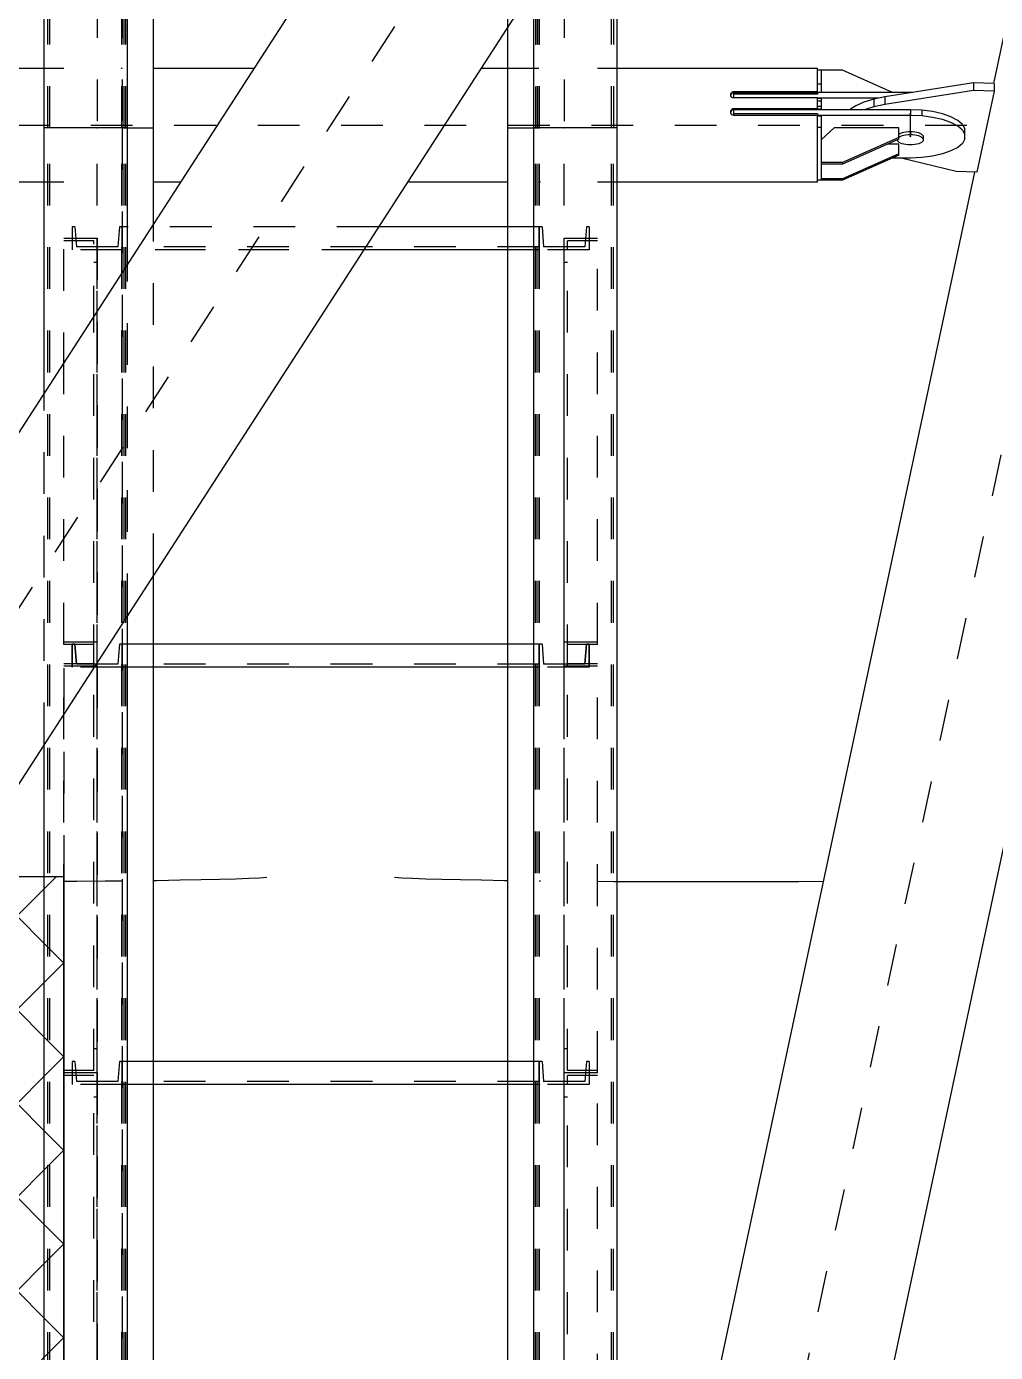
# Model space of a CAD drawing. Header units: millimetres. Extents: x 149919 to 150445, y 136651 to 136866.
# Drawn here: x 150262.134 to 150264.457, y 136767.934 to 136771.112 of the extents above; entities that cross this region are included whole.
import ezdxf

# ---------------------------------------------------------------- set-up
doc = ezdxf.new("R2010")
doc.units = ezdxf.units.MM
doc.header["$LTSCALE"] = 0.25
for name, pattern in [('CENTER', [50.800000000000004, 31.75, -6.35, 6.35, -6.35]), ('XKITLINE00', [0]), ('XKITLINE02', [4, 2, -2]), ('XKITLINE03', [6, 3, -1, 1, -1])]:
    doc.linetypes.add(name, pattern=pattern)

# ---------------------------------------------------------------- blocks, each defined once
blk = doc.blocks.new('çatıı')
h = blk.add_hatch()
h.set_pattern_fill('ANSI37', color=1, scale=5, style=0)
h.set_pattern_definition([(45, (-68930.31457685777, -4107.689843781824), (-11.22532015133644, 11.22532015133644), []), (135, (-68930.31457685777, -4107.689843781824), (-11.22532015133644, -11.22532015133644), [])])
h.paths.add_polyline_path([(11991.00721318488, 11270.27473873128), (12041.00721318489, 11270.27473873128), (12041.00721318488, 11870.27473873128), (11991.00721318489, 11870.27473873128)])
at = {"color": 116, "linetype": 'XKITLINE02', "true_color": 0x136734}
for p, q in [((12037.1576924306, 12049.63487453466), (12037.15886255243, 13721.23796618751)), ((12037.68969243026, 12049.63487416228), (12037.69086255267, 13721.23796581509)), ((12054.92569242994, 12049.63486209705), (12054.92686255235, 13721.23795374988)), ((12055.00704519957, 12049.60164652061), (12055.00955265347, 13721.23785527953)), ((12055.45769243018, 12049.63486172465), (12055.45886255201, 13721.2379533775)), ((12055.8570451992, 12049.60164524561), (12055.85955265426, 13721.23785400452)), ((12147.48806587752, 12049.56743536476), (12147.48856737843, 13721.23761749519)), ((12154.13787575887, 12049.56743336982), (12154.13837726036, 13721.23761550027)), ((12154.13806018402, 12049.56743336978), (12154.13856168493, 13721.23761550022)), ((12154.53743349219, 12049.63478103666), (12154.53860361461, 13721.23787271445)), ((12154.98786099179, 12049.63452221533), (12154.98836247233, 13721.23761524529)), ((12154.9880749713, 12049.56743311476), (12154.9885764728, 13721.23761524519)), ((12155.06943349243, 12049.63478066428), (12155.07060361427, 13721.23787234203)), ((12172.30543349212, 12049.63476859907), (12172.30660361453, 13721.23786027685)), ((12172.83743349178, 12049.63476822666), (12172.83860361419, 13721.23785990444)), ((12147.48787006695, 12049.56743536481), (12147.48789353395, 12158.10689636123)), ((12037.15634411009, 11231.0560854446), (12037.15568924713, 12049.63442754406)), ((12037.68834410975, 11231.05608587019), (12037.68768924737, 12049.63442796969)), ((12054.92434410943, 11231.056099659), (12054.92368924705, 12049.63444175848)), ((12055.00417438144, 11231.05635753906), (12055.00491107098, 12049.60122698691)), ((12062.50491107156, 12049.60122023689), (12055.00491107098, 12049.60122698691)), ((12055.00704524847, 12049.63444182515), (12055.00704519957, 12049.60164652061)), ((12062.50704519899, 12049.60163527061), (12055.00704519957, 12049.60164652061)), ((12055.45634410967, 11231.05610008459), (12055.45568924729, 12049.63444218409)), ((12055.85417438048, 11231.05635677406), (12055.85491107119, 12049.6012262219)), ((12154.98581859382, 12049.6009865851), (12153.68543033529, 12049.60098541477)), ((12154.9880749713, 12049.56743311476), (12153.68543036265, 12049.56743350555)), ((12154.13655528432, 11231.05587029393), (12154.13581859361, 12049.60098582011)), ((12154.53608517168, 11231.05602237009), (12154.53543030814, 12049.63452185339)), ((12154.98655528453, 11231.05587105893), (12154.98581859382, 12049.6009865851)), ((12154.98786099179, 12049.63452221533), (12154.98786097142, 12049.56743311483)), ((12155.06808517192, 11231.05602279571), (12155.06743030838, 12049.63452227898)), ((12172.30408517161, 11231.05603658449), (12172.30343030923, 12049.63453606779)), ((12172.83608517185, 11231.05603701008), (12172.83543030889, 12049.63453649338)), ((12062.50481463136, 11942.4459585106), (12062.50489039154, 12026.62374258178)), ((12062.50488791772, 12023.87495829264), (12062.50489039154, 12026.62374258178)), ((12043.6858596651, 12025.91988464303), (12043.00581486529, 12025.91988464303)), ((12043.00581486529, 12025.91988464303), (12043.00581486529, 12020.41988464304)), ((12043.0058596654, 12025.91988464303), (12043.0058596654, 12020.41988464304)), ((12043.68581486557, 12025.91988464303), (12044.06981486519, 12021.11988464303)), ((12043.6858596651, 12025.91988464303), (12044.06985966529, 12021.11988464303)), ((12054.32581486512, 12025.91988464303), (12053.94181486493, 12021.11988464303)), ((12054.32585966465, 12025.91988464303), (12053.94185966504, 12021.11988464303)), ((12055.00585966493, 12025.91988464303), (12054.32581486512, 12025.91988464303)), ((12055.00581486482, 12025.91988464303), (12055.00581486482, 12020.41988464304)), ((12055.00585966493, 12025.91988464303), (12055.00585966493, 12020.41988464304)), ((12116.45749906934, 12025.91993380538), (12055.00600996875, 12025.91988464419)), ((12055.00601436925, 12020.4198846442), (12055.00600996875, 12025.91988464419)), ((12154.98582019744, 12025.91996462805), (12147.48583990656, 12025.91995862806)), ((12154.98582459736, 12020.41996462808), (12154.98582019744, 12025.91996462805)), ((12154.98583034653, 12025.91997463255), (12154.98583034653, 12020.41997463257)), ((12155.66587514634, 12025.91997463255), (12154.98583034653, 12025.91997463255)), ((12154.98587514606, 12025.91997463255), (12154.98587514606, 12020.41997463257)), ((12155.66583034565, 12025.91997463255), (12156.04983034643, 12021.11997463257)), ((12155.66587514634, 12025.91997463255), (12156.04987514653, 12021.11997463257)), ((12166.30583034578, 12025.91997463255), (12165.92183034617, 12021.11997463257)), ((12166.30587514589, 12025.91997463255), (12165.92187514628, 12021.11997463257)), ((12166.98587514617, 12025.91997463255), (12166.30583034578, 12025.91997463255)), ((12166.98583034606, 12025.91997463255), (12166.98583034606, 12020.41997463257)), ((12166.98587514617, 12025.91997463255), (12166.98587514617, 12020.41997463257)), ((12041.00554575544, 11990.61182087473), (12041.00557425158, 12023.16998126922)), ((12049.00557425263, 12023.16997458631), (12041.00557425158, 12023.16998126922)), ((12048.20557378622, 12022.5875265902), (12041.00557378592, 12022.58753260482)), ((12055.00585966493, 12020.41988464304), (12043.00581486529, 12020.41988464304)), ((12053.94185966504, 12021.11988464303), (12044.06981486519, 12021.11988464303)), ((12048.20555554918, 12001.75146009601), (12048.20557378622, 12022.5875265902)), ((12049.00548492308, 11920.60870205946), (12049.00557425263, 12023.16997458631)), ((12154.98582403798, 12021.11996462805), (12055.00601380871, 12021.1198846442)), ((12112.90261963831, 12020.41993096147), (12055.00601436925, 12020.4198846442)), ((12154.98582459736, 12020.41996462808), (12147.48584485712, 12020.41995862808)), ((12166.98587514617, 12020.41997463257), (12154.98583034653, 12020.41997463257)), ((12165.92187514628, 12021.11997463257), (12156.04983034643, 12021.11997463257)), ((12168.9851528841, 12023.16998329094), (12160.98515288421, 12023.16997660801)), ((12160.98524221376, 11920.60870408119), (12160.98515288421, 12023.16997660801)), ((12168.98515335034, 12022.58753462651), (12161.78515335062, 12022.58752861188)), ((12161.78524221393, 11920.60870474947), (12161.78515335062, 12022.58752861188)), ((12168.98523801978, 11925.85074874385), (12168.9851528841, 12023.16998329094)), ((12049.00556959194, 12017.34548794215), (12048.20556959236, 12017.34548861043)), ((12056.3057826708, 11932.85500217215), (12056.30571532802, 12017.03256484009)), ((12161.78515754448, 12017.34549063211), (12160.98515754374, 12017.34548996383)), ((12048.20548492292, 11920.60870272777), (12048.20555554918, 12001.75146009601)), ((12049.00555658893, 12002.98919771191), (12049.00548958202, 11926.43318870367)), ((12041.00548911648, 11925.85074672218), (12041.00554575544, 11990.61182087473)), ((12036.30580742477, 11901.91164028165), (12036.30574008316, 11986.08920294963)), ((12048.20548911678, 11925.85074070754), (12041.00548911648, 11925.85074672218)), ((12049.00548958202, 11926.43318870367), (12041.00548958214, 11926.43319538657)), ((12043.6859496652, 11925.91988464303), (12043.00590486539, 11925.91988464303)), ((12043.00590486539, 11920.41988464306), (12043.00590486539, 11925.91988464303)), ((12043.00594966492, 11925.91988464303), (12043.00594966492, 11920.41988464306)), ((12044.06990486529, 11921.11988464303), (12043.68590486568, 11925.91988464303)), ((12043.6859496652, 11925.91988464303), (12044.0699496654, 11921.11988464303)), ((12048.20541722683, 11823.75044427725), (12048.20550637419, 11926.4243366581)), ((12049.00550637493, 11926.42433599084), (12048.20550637419, 11926.4243366581)), ((12049.00541676249, 11823.16997827566), (12049.00550637493, 11926.42433599084)), ((12054.32590486464, 11925.91988464303), (12053.94190486503, 11921.11988464303)), ((12054.32594966475, 11925.91988464303), (12053.94194966514, 11921.11988464303)), ((12055.00594966504, 11925.91988464303), (12054.32590486464, 11925.91988464303)), ((12055.00590486493, 11925.91988464303), (12055.00590486493, 11920.41988464306)), ((12055.00594966504, 11925.91988464303), (12055.00594966504, 11920.41988464306)), ((12062.50479975872, 11925.91989064317), (12055.00609996886, 11925.91988464419)), ((12055.00610436877, 11920.41988464422), (12055.00609996886, 11925.91988464419)), ((12154.98591019755, 11925.91996462805), (12147.48592990666, 11925.91995862806)), ((12154.98591459746, 11920.41996462804), (12154.98591019755, 11925.91996462805)), ((12154.98592034663, 11925.91997463256), (12154.98592034663, 11920.41997463257)), ((12155.66596514644, 11925.91997463256), (12154.98592034663, 11925.91997463256)), ((12154.98596514616, 11925.91997463256), (12154.98596514616, 11920.41997463257)), ((12155.66592034575, 11925.91997463256), (12156.04992034653, 11921.11997463257)), ((12155.66596514644, 11925.91997463256), (12156.04996514606, 11921.11997463257)), ((12160.98531003034, 11823.16997589444), (12160.9852204179, 11926.42433360962)), ((12161.78522041749, 11926.42433427688), (12160.9852204179, 11926.42433360962)), ((12168.98523755412, 11926.43319740826), (12160.98523755366, 11926.43319072535)), ((12161.78530956543, 11823.75044189603), (12161.78522041749, 11926.42433427688)), ((12168.98523801978, 11925.85074874385), (12161.78523802006, 11925.85074272924)), ((12166.30592034588, 11925.91997463256), (12165.92192034627, 11921.11997463257)), ((12165.9219651458, 11921.11997463257), (12166.30596514599, 11925.91997463256)), ((12166.98596514628, 11925.91997463256), (12166.30592034588, 11925.91997463256)), ((12166.98592034617, 11925.91997463256), (12166.98592034617, 11920.41997463257)), ((12166.98596514628, 11920.41997463257), (12166.98596514628, 11925.91997463256)), ((12041.00541676261, 11823.16998494811), (12041.00550219516, 11921.2001546542)), ((12041.00550128828, 11920.15999305777), (12041.00541722652, 11823.75045028248)), ((12048.20550219546, 11921.20014864901), (12041.00550219516, 11921.2001546542)), ((12049.00550173112, 11920.61968264742), (12041.00550173124, 11920.61968931985)), ((12055.00594966504, 11920.41988464306), (12043.00590486539, 11920.41988464306)), ((12053.94194966514, 11921.11988464303), (12044.06990486529, 11921.11988464303)), ((12049.00548492308, 11920.60870205946), (12048.20548492292, 11920.60870272777)), ((12154.98591403809, 11921.11996462804), (12055.00610380882, 11921.1198846442)), ((12062.50479480816, 11920.41989064316), (12055.00610436877, 11920.41988464422)), ((12154.98591459746, 11920.41996462804), (12147.48593485664, 11920.41995862808)), ((12166.98596514628, 11920.41997463257), (12154.98592034663, 11920.41997463257)), ((12165.9219651458, 11921.11997463257), (12156.04992034653, 11921.11997463257)), ((12168.98522506159, 11920.61968693863), (12160.98522506171, 11920.61968026618)), ((12161.78524221393, 11920.60870474947), (12160.98524221376, 11920.60870408119)), ((12168.98522459768, 11921.20015227296), (12161.78522459738, 11921.20014626775)), ((12168.98531003023, 11823.16998256689), (12168.98522459768, 11921.20015227296)), ((12049.0054214063, 11828.97463161913), (12048.20542140672, 11828.97463228636)), ((12161.78530538612, 11828.97462990512), (12160.98530538654, 11828.97462923788)), ((12048.20541722683, 11823.75044427725), (12041.00541722652, 11823.75045028248)), ((12043.68603966531, 11825.91988464303), (12043.0059948655, 11825.91988464303)), ((12043.0059948655, 11825.91988464303), (12043.0059948655, 11820.41988464302)), ((12043.00603966502, 11825.91988464303), (12043.00603966502, 11820.41988464302)), ((12043.6859948652, 11825.91988464303), (12044.06999486539, 11821.11988464305)), ((12043.68603966531, 11825.91988464303), (12044.07003966492, 11821.11988464305)), ((12054.32599486475, 11825.91988464303), (12053.94199486513, 11821.11988464305)), ((12054.32603966485, 11825.91988464303), (12053.94203966466, 11821.11988464305)), ((12055.00603966514, 11825.91988464303), (12054.32599486475, 11825.91988464303)), ((12055.00599486503, 11825.91988464303), (12055.00599486503, 11820.41988464302)), ((12055.00603966514, 11825.91988464303), (12055.00603966514, 11820.41988464302)), ((12062.50470975862, 11825.919890643), (12055.00618996896, 11825.91988464419)), ((12055.00619436888, 11820.41988464418), (12055.00618996896, 11825.91988464419)), ((12154.98600019707, 11825.91996462807), (12147.48601990618, 11825.91995862808)), ((12154.98600459757, 11820.41996462806), (12154.98600019707, 11825.91996462807)), ((12154.98601034615, 11825.91997463256), (12154.98601034615, 11820.41997463257)), ((12155.66605514655, 11825.91997463256), (12154.98601034615, 11825.91997463256)), ((12154.98605514626, 11825.91997463256), (12154.98605514626, 11820.41997463257)), ((12155.66601034586, 11825.91997463256), (12156.05001034663, 11821.11997463257)), ((12155.66605514655, 11825.91997463256), (12156.05005514616, 11821.11997463257)), ((12168.98530956515, 11823.75044790122), (12161.78530956543, 11823.75044189603)), ((12166.30601034599, 11825.91997463256), (12165.92201034579, 11821.11997463257)), ((12166.30605514609, 11825.91997463256), (12165.9220551459, 11821.11997463257)), ((12166.9860551458, 11825.91997463256), (12166.30601034599, 11825.91997463256)), ((12166.98601034627, 11825.91997463256), (12166.98601034627, 11820.41997463257)), ((12166.9860551458, 11825.91997463256), (12166.9860551458, 11820.41997463257)), ((12049.00541676249, 11823.16997827566), (12041.00541676261, 11823.16998494811)), ((12041.00548911648, 11725.85074672216), (12041.00557425158, 11823.16998126924)), ((12049.00557425263, 11823.16997458629), (12041.00557425158, 11823.16998126924)), ((12048.20557378622, 11822.58752659018), (12041.00557378592, 11822.58753260483)), ((12055.00603966514, 11820.41988464302), (12043.0059948655, 11820.41988464302)), ((12053.94203966466, 11821.11988464305), (12044.06999486539, 11821.11988464305)), ((12048.20548725413, 11723.52201286704), (12048.20557378622, 11822.58752659018)), ((12049.00548492308, 11720.60870205948), (12049.00557425263, 11823.16997458629)), ((12154.98600403819, 11821.11996462805), (12055.00619380892, 11821.11988464422)), ((12062.50470480806, 11820.41989064301), (12055.00619436888, 11820.41988464418)), ((12154.98600459757, 11820.41996462806), (12147.48602485674, 11820.41995862807)), ((12166.9860551458, 11820.41997463257), (12154.98601034615, 11820.41997463257)), ((12165.9220551459, 11821.11997463257), (12156.05001034663, 11821.11997463257)), ((12168.9851528841, 11823.16998329094), (12160.98515288421, 11823.16997660803)), ((12160.98524221376, 11720.60870408117), (12160.98515288421, 11823.16997660803)), ((12168.98531003023, 11823.16998256689), (12160.98531003034, 11823.16997589444)), ((12168.98515335034, 11822.58753462653), (12161.78515335062, 11822.5875286119)), ((12161.78524221393, 11720.60870474947), (12161.78515335062, 11822.5875286119)), ((12168.98523801978, 11725.85074874387), (12168.9851528841, 11823.16998329094)), ((12049.00556959194, 11817.34548794213), (12048.20556959236, 11817.34548861043)), ((12161.78515754448, 11817.34549063213), (12160.98515754374, 11817.34548996381))]:
    blk.add_line(p, q, dxfattribs=at)
at = {"color": 1, "linetype": 'XKITLINE03'}
for p, q in [((12049.00886255241, 13721.23795789248), (12049.0076924364, 12049.63486623883)), ((12055.00955265347, 13721.23785527953), (12055.00704520481, 12049.60164651686)), ((12147.48807497247, 12049.56743536476), (12147.48857647571, 13721.23761749538)), ((12160.98860361421, 13721.23786819943), (12160.98743349878, 12049.63477652086)), ((12049.00634410948, 11231.05609492461), (12049.00568924827, 12049.63443702458)), ((12055.00491107098, 12049.60122698691), (12055.00417438144, 11231.05635753839)), ((12154.98655528453, 11231.05587105893), (12154.98581859499, 12049.60098658576)), ((12160.98608517187, 11231.05602753009), (12160.98543030891, 12049.63452701392)), ((12049.00557425263, 12023.16997458631), (12049.00548958319, 11926.43318870384)), ((12055.00581486482, 12020.41988464304), (12055.00585966493, 12020.41988464304)), ((12154.98582459736, 12020.41996462808), (12055.00601436925, 12020.419884644)), ((12154.98583034653, 12020.41997463257), (12154.98587514606, 12020.41997463257)), ((12160.98523755366, 11926.43319072535), (12160.98515288421, 12023.16997660781)), ((12049.00550173112, 11920.61968264742), (12049.00541676249, 11823.16997827559)), ((12055.00590486493, 11920.41988464306), (12055.00594966504, 11920.41988464306)), ((12154.98591459746, 11920.41996462804), (12055.00610436877, 11920.41988464402)), ((12154.98592034663, 11920.41997463257), (12154.98596514616, 11920.41997463257)), ((12160.98531003034, 11823.16997589444), (12160.98522506171, 11920.61968026629)), ((12049.00557425263, 11823.16997458629), (12049.00548958319, 11726.43318870385)), ((12055.00599486503, 11820.41988464302), (12055.00603966514, 11820.41988464302)), ((12154.98600459757, 11820.41996462806), (12055.00619436888, 11820.41988464402)), ((12154.98601034615, 11820.41997463257), (12154.98605514626, 11820.41997463257)), ((12160.98523755366, 11726.43319072533), (12160.98515288421, 11823.16997660783))]:
    blk.add_line(p, q, dxfattribs=at)
at = {"color": 8, "linetype": 'CENTER'}
for p, q in [((12369.99528379583, 12460.274807103), (11839.99544701167, 11640.27495459179)), ((12369.99536476471, 12460.274807103), (12196.44072326118, 11647.0472421688)), ((12243.97767980415, 12047.51094544134), (12243.97767980415, 12053.03864104131)), ((11927.49535671569, 12050.27479343555), (12282.49537281371, 12050.27479343555))]:
    blk.add_line(p, q, dxfattribs=at)
at = {"color": 7, "linetype": 'XKITLINE00'}
for p, q in [((12036.30769242981, 12049.63487512967), (12036.30796389055, 12437.43522973069)), ((12056.30769243039, 12049.63486112967), (12056.30796389113, 12437.43522973069)), ((12062.50704519899, 12049.60163527061), (12062.50762694905, 12437.43522973069)), ((12173.68743349257, 12049.63476763167), (12173.68747887359, 12114.46444220214)), ((12153.68743349198, 12049.63478163167), (12153.68745721277, 12083.52100849961)), ((12147.487860972, 12049.56743536481), (12147.48786828056, 12073.92919043249)), ((12056.30568924634, 12049.63444286408), (12036.30568924692, 12049.63442686409)), ((12036.30574008316, 11986.08920294963), (12036.30568924692, 12049.63442686409)), ((12056.30769243039, 12049.63486112967), (12036.30769242981, 12049.63487512967)), ((12056.30571532802, 12017.03256484009), (12056.30568924634, 12049.63444286408)), ((12062.50704519899, 12049.60163527061), (12056.30568927311, 12049.60164457263)), ((12062.50491107156, 12049.60122023689), (12056.30568927369, 12049.60122581621)), ((12062.50489039154, 12026.62374258178), (12062.50491107156, 12049.60122023689)), ((12153.68543033529, 12049.60098541477), (12147.48581859324, 12049.60097983509)), ((12147.48616643116, 11663.11447639774), (12147.48581859324, 12049.60097983509)), ((12153.68543036265, 12049.56743350555), (12147.487860972, 12049.56743536481)), ((12173.68543030851, 12049.63453717339), (12153.68543030909, 12049.6345211734)), ((12153.68573952449, 11663.11447639774), (12153.68543030909, 12049.6345211734)), ((12173.68743349257, 12049.63476763167), (12153.68743349198, 12049.63478163167)), ((12173.68573952507, 11663.11447639774), (12173.68543030851, 12049.63453717339)), ((12147.48583990656, 12025.91995862806), (12116.45749906934, 12025.91993380538)), ((12147.48584485712, 12020.41995862808), (12112.90261963831, 12020.41993096147)), ((12062.50456323364, 11663.11447639774), (12062.50481463136, 11942.4459585106)), ((12056.30599846289, 11663.11447639774), (12056.3057826708, 11932.85500217215)), ((12147.48592990666, 11925.91995862806), (12062.50479975872, 11925.91989064317)), ((12147.48593485664, 11920.41995862808), (12062.50479480816, 11920.41989064316)), ((12036.30599846347, 11663.11447639774), (12036.30580742477, 11901.91164028165)), ((12041.00721318488, 11663.1144594612), (12041.00721318488, 11870.27473873128)), ((12147.48601990618, 11825.91995862808), (12062.50470975862, 11825.919890643)), ((12147.48602485674, 11820.41995862807), (12062.50470480806, 11820.41989064301))]:
    blk.add_line(p, q, dxfattribs=at)
at = {"color": 8, "linetype": 'XKITLINE00'}
for p, q in [((12223.99718018201, 12276.47975317531), (11947.60749002128, 11848.85791362123)), ((12262.38324060843, 12251.6918477927), (11985.99355044772, 11824.07000823862)), ((12293.79536476469, 12200.33626231098), (12263.90321899804, 12060.27019030753)), ((12041.00744205715, 12063.90816254514), (11988.31304993498, 12063.90816254514)), ((12055.00706665918, 12063.90816254514), (12054.72270242174, 12063.90816254514)), ((12086.60336481348, 12063.90816254514), (12062.50706665919, 12063.90816254514)), ((12154.92355667567, 12063.90816254514), (12141.01087422757, 12063.90816254514)), ((12221.67767980412, 12063.90816254514), (12168.98726484068, 12063.90816254514)), ((12221.67767980412, 12062.26576733744), (12221.67767980412, 12063.90816254514)), ((12222.67767980408, 12063.46935111213), (12221.67767980408, 12063.46935111213)), ((12221.67767980412, 12058.13314793882), (12221.67767980412, 12062.26576733744)), ((12227.67767980414, 12063.46933722049), (12222.67767980414, 12063.46933722049)), ((12222.67767980414, 12063.46933722049), (12222.67767980414, 12063.45113378344)), ((12222.67767980408, 12063.45113378344), (12222.67767980408, 12063.43877515156)), ((12222.67767980408, 12061.74294115196), (12222.67767980408, 12063.43877515156)), ((12222.67767980408, 12058.14010327778), (12222.67767980408, 12061.74294115196)), ((12239.70701317312, 12058.13314793882), (12227.67767980414, 12063.46933722049)), ((12222.67767980408, 12060.14893953847), (12221.67767980408, 12060.14893953847)), ((12259.09240760287, 12060.42546567374), (12237.84374239475, 12057.06907251968)), ((12259.09240776258, 12058.58290031127), (12237.84374255448, 12055.2265071572)), ((12259.09240760287, 12060.42546567374), (12259.09240776258, 12058.58290031127)), ((12264.0750902968, 12060.2646429317), (12259.09240760287, 12060.42546567374)), ((12264.07509045653, 12058.42207756921), (12259.09240776258, 12058.58290031127)), ((12264.07509045653, 12058.42207756921), (12259.93990035283, 12039.04401208277)), ((12264.0750902968, 12060.2646429317), (12264.0750904347, 12058.67377807255)), ((12264.0750904361, 12058.6575863179), (12264.07509045653, 12058.42207756921)), ((12200.86928176529, 12057.78796623711), (12200.82767980413, 12057.55748741234)), ((12200.82767980413, 12057.55748741234), (12200.86928176529, 12057.32700858757)), ((12200.86928176529, 12057.55463006091), (12200.84873866398, 12057.44081932425)), ((12200.9900153589, 12057.99588418868), (12200.86928176529, 12057.78796623711)), ((12200.9900153589, 12057.76254801248), (12200.86928176529, 12057.55463006091)), ((12200.86928176529, 12057.32700858757), (12200.9900153589, 12057.11909063601)), ((12201.15892730747, 12058.14409849061), (12200.9900153589, 12057.99588418868)), ((12201.14429608481, 12057.89792393043), (12200.9900153589, 12057.76254801248)), ((12201.17806233969, 12056.95408601541), (12200.9900153589, 12057.11909063601)), ((12201.17806233969, 12057.92443729164), (12201.14429608481, 12057.89792393043)), ((12201.41501535891, 12058.24841268883), (12201.17806233969, 12058.16088880928)), ((12201.41501535891, 12058.01923765929), (12201.17806233969, 12057.92443729164)), ((12201.41501535891, 12056.84814652768), (12201.17806233969, 12056.95408601541)), ((12201.67767980414, 12058.29755794877), (12201.41501535891, 12058.24841268883)), ((12201.67767980414, 12058.05190363976), (12201.41501535891, 12058.01923765929)), ((12201.67767980414, 12056.81164226801), (12201.41501535891, 12056.84814652768)), ((12201.67767980414, 12058.29755794877), (12201.67767980414, 12058.05190363976)), ((12221.67767980412, 12058.29755794877), (12201.67767980414, 12058.29755794877)), ((12221.67767980412, 12058.05190363976), (12201.67767980414, 12058.05190363976)), ((12221.67767980415, 12058.031646702), (12201.67767980414, 12058.031646702)), ((12201.67767980414, 12056.81164226801), (12201.67767980414, 12058.031646702)), ((12221.67767980415, 12057.71666806647), (12201.67767980414, 12057.71666806647)), ((12221.67767980412, 12056.81164226801), (12201.67767980414, 12056.81164226801)), ((12221.67767980415, 12058.13314793882), (12221.67767980415, 12057.71666806647)), ((12243.97767980413, 12058.13314793882), (12221.67767980415, 12058.13314793882)), ((12221.67767980412, 12053.99871463261), (12221.67767980412, 12056.81164226801)), ((12236.26360219832, 12056.75122394291), (12221.67767980412, 12056.75122394291)), ((12222.67767980415, 12056.68832312209), (12221.67767980415, 12056.68832312209)), ((12222.67767980415, 12056.0661709235), (12221.67767980415, 12056.0661709235)), ((12222.67767980415, 12055.42763397576), (12222.67767980415, 12056.68832312209)), ((12222.67767980415, 12053.98737595109), (12222.67767980415, 12055.42763397576)), ((12232.84390319396, 12055.8258513463), (12230.86275794539, 12054.96029047844)), ((12235.19711073276, 12056.53669690586), (12232.84390319396, 12055.8258513463)), ((12237.84374239475, 12057.06907251968), (12235.19711073276, 12056.53669690586)), ((12235.19711073276, 12056.53669690586), (12235.19711089249, 12054.69413154337)), ((12237.84374255448, 12055.2265071572), (12235.19711089249, 12054.69413154337)), ((12237.84374239475, 12057.06907251968), (12237.84374255448, 12055.2265071572)), ((12243.97767980413, 12058.13314793882), (12243.97767980413, 12058.03797599323)), ((12244.4563343907, 12058.11358323546), (12243.97767980413, 12058.13314793882)), ((12200.86928176529, 12053.66521299928), (12200.82767980416, 12053.41171542443)), ((12200.82767980416, 12053.41171542443), (12200.86928176529, 12053.15821784957)), ((12200.86928176529, 12053.43187682309), (12200.8468264223, 12053.29504733633)), ((12200.99001535894, 12053.8938964653), (12200.86928176529, 12053.66521299928)), ((12200.99001535894, 12053.6605602891), (12200.86928176529, 12053.43187682309)), ((12200.86928176529, 12053.15821784957), (12200.99001535894, 12052.92953438355)), ((12201.17806233971, 12054.07538069147), (12200.99001535894, 12053.8938964653)), ((12201.17806233971, 12053.84204451528), (12200.99001535894, 12053.6605602891)), ((12201.17806233971, 12052.74805015738), (12200.99001535894, 12052.92953438355)), ((12201.41501535894, 12054.19190073729), (12201.17806233971, 12054.07538069147)), ((12201.41501535894, 12053.95856456109), (12201.17806233971, 12053.84204451528)), ((12201.41501535894, 12052.65178495707), (12201.17806233971, 12052.74805015738)), ((12201.67767980415, 12054.23205080881), (12201.41501535894, 12054.19190073729)), ((12201.41501535894, 12054.19190073729), (12201.41501535894, 12053.95856456109)), ((12201.67767980415, 12053.99871463261), (12201.41501535894, 12053.95856456109)), ((12201.67767980415, 12052.58560543175), (12201.41501535894, 12052.65178495707)), ((12201.67767980415, 12054.23205080881), (12201.67767980415, 12053.99871463261)), ((12221.67767980412, 12054.23205080881), (12201.67767980415, 12054.23205080881)), ((12221.67767980412, 12053.99871463261), (12201.67767980415, 12053.99871463261)), ((12201.67767980414, 12053.99871463261), (12201.67767980414, 12053.98737595109)), ((12201.67767980415, 12052.58560543175), (12201.67767980415, 12053.98737595109)), ((12243.97767980415, 12053.98737595109), (12201.67767980415, 12053.98737595109)), ((12221.67767980417, 12053.02193182742), (12201.67767980415, 12053.02193182742)), ((12221.67767980412, 12052.58560543175), (12201.67767980415, 12052.58560543175)), ((12222.67767980415, 12054.77453333131), (12221.67767980415, 12054.77453333131)), ((12222.67767980415, 12054.10873157698), (12221.67767980415, 12054.10873157698)), ((12221.67767980415, 12054.10873157698), (12221.67767980415, 12053.98737595109)), ((12221.67767980417, 12053.02193182742), (12221.67767980417, 12052.60545195518)), ((12243.97767980415, 12052.60545195518), (12221.67767980417, 12052.60545195518)), ((12221.67767980412, 12036.64142432594), (12221.67767980412, 12052.58560543175)), ((12222.67767980421, 12052.42815152989), (12221.67767980421, 12052.42815152989)), ((12222.67767980421, 12047.03009107602), (12222.67767980421, 12052.42815152989)), ((12230.86275794539, 12054.96029047844), (12229.34857371968, 12053.98737595109)), ((12235.19711089249, 12054.69413154337), (12232.85744292173, 12053.98737595109)), ((12243.97767980415, 12053.98737595109), (12243.97767980415, 12052.60545195518)), ((12246.70132295386, 12053.87604876069), (12243.97767980415, 12053.98737595109)), ((12246.70132295386, 12052.49412476478), (12243.97767980415, 12052.60545195518)), ((12246.70132295386, 12053.87604876069), (12246.70132295386, 12052.49412476478)), ((12249.30592982844, 12053.54693272193), (12246.70132295386, 12053.87604876069)), ((12249.30592982844, 12052.16500872601), (12246.70132295386, 12052.49412476478)), ((12251.67766660919, 12053.01441178495), (12249.30592982844, 12053.54693272193)), ((12251.67766660919, 12051.63248778903), (12249.30592982844, 12052.16500872601)), ((12253.71287701791, 12052.30175967004), (12251.67766660919, 12053.01441178495)), ((12255.32261259373, 12051.44012269429), (12253.71287701791, 12052.30175967004)), ((12222.67767980421, 12049.71744293067), (12221.67767980421, 12049.71744293067)), ((12225.67767980417, 12049.64984125052), (12222.67767980418, 12046.8859895543)), ((12241.17767980418, 12049.64986038984), (12225.67767980417, 12049.64984125052)), ((12241.17767980418, 12046.95776010298), (12241.17767980418, 12049.64986038984)), ((12253.71287701791, 12050.91983567412), (12251.67766660919, 12051.63248778903)), ((12255.32261259373, 12050.05819869838), (12253.71287701791, 12050.91983567412)), ((12256.43652016762, 12050.46715852815), (12255.32261259373, 12051.44012269429)), ((12256.43652016762, 12049.08523453223), (12255.32261259373, 12050.05819869838)), ((12256.43652016762, 12050.46715852815), (12257.00591663347, 12049.42539037447)), ((12256.43652016762, 12049.08523453223), (12257.00591663347, 12048.04346637855)), ((12257.00591663347, 12046.9784245046), (12257.00591663347, 12049.42539037447)), ((12222.67767980421, 12041.37628299299), (12222.67767980421, 12047.03009107602)), ((12241.17767980418, 12047.34665372997), (12227.67767980418, 12041.3580795428)), ((12241.17767980418, 12046.95776010298), (12227.67767980418, 12040.9691859158)), ((12241.17767980416, 12045.76092411988), (12238.47965348904, 12045.76092078838)), ((12240.89036546345, 12046.83030801079), (12240.87767980417, 12046.7739193102)), ((12240.87767980417, 12046.82468067659), (12240.87767980417, 12046.7739193102)), ((12240.87767980417, 12046.7739193102), (12240.92477576983, 12046.56457423433)), ((12240.92477576983, 12046.56457423433), (12241.06463267973, 12046.36159000266)), ((12241.29300105243, 12046.17113418835), (12241.06463267973, 12046.36159000266)), ((12241.29300105243, 12048.11373056319), (12241.17767980418, 12048.01755436338)), ((12241.29300105243, 12047.37670443203), (12241.17767980418, 12047.28052823222)), ((12241.17767980416, 12043.06882383304), (12241.17767980416, 12045.76092411988)), ((12241.60294203051, 12048.2858710566), (12241.29300105243, 12048.11373056319)), ((12241.60294203051, 12047.54884492544), (12241.29300105243, 12047.37670443203)), ((12241.60294203051, 12045.99899369496), (12241.29300105243, 12046.17113418835)), ((12241.98503821414, 12048.4344658273), (12241.60294203051, 12048.2858710566)), ((12241.98503821414, 12047.69743969615), (12241.60294203051, 12047.54884492544)), ((12241.98503821414, 12045.85039892424), (12241.60294203051, 12045.99899369496)), ((12242.42767980416, 12048.55499989842), (12241.98503821414, 12048.4344658273)), ((12242.42767980416, 12047.81797376727), (12241.98503821414, 12047.69743969615)), ((12242.42767980416, 12045.72986485313), (12241.98503821414, 12045.85039892424)), ((12242.91741735985, 12048.64381090318), (12242.42767980416, 12048.55499989842)), ((12242.91741735985, 12047.90678477202), (12242.42767980416, 12047.81797376727)), ((12242.91741735985, 12045.64105384838), (12242.42767980416, 12045.72986485313)), ((12243.43937045339, 12048.69820036412), (12242.91741735985, 12048.64381090318)), ((12243.43937045339, 12047.96117423297), (12242.91741735985, 12047.90678477202)), ((12243.43937045339, 12045.58666438742), (12242.91741735985, 12045.64105384838)), ((12243.97767980415, 12048.71651568503), (12243.43937045339, 12048.69820036412)), ((12243.97767980415, 12047.97948955387), (12243.43937045339, 12047.96117423297)), ((12244.51598915493, 12048.69820036412), (12243.97767980415, 12048.71651568503)), ((12243.97767980415, 12048.71651568503), (12243.97767980415, 12047.97948955387)), ((12244.51598915493, 12047.96117423297), (12243.97767980415, 12047.97948955387)), ((12245.03794224848, 12048.64381090318), (12244.51598915493, 12048.69820036412)), ((12245.03794224848, 12047.90678477202), (12244.51598915493, 12047.96117423297)), ((12245.03794224848, 12045.64105384838), (12244.51598915493, 12045.58666438742)), ((12245.52767980417, 12048.55499989842), (12245.03794224848, 12048.64381090318)), ((12245.52767980417, 12047.81797376727), (12245.03794224848, 12047.90678477202)), ((12245.52767980417, 12045.72986485313), (12245.03794224848, 12045.64105384838)), ((12245.97032139419, 12048.4344658273), (12245.52767980417, 12048.55499989842)), ((12245.97032139419, 12047.69743969615), (12245.52767980417, 12047.81797376727)), ((12245.97032139419, 12045.85039892424), (12245.52767980417, 12045.72986485313)), ((12246.35241757783, 12048.2858710566), (12245.97032139419, 12048.4344658273)), ((12246.35241757783, 12047.54884492544), (12245.97032139419, 12047.69743969615)), ((12246.35241757783, 12045.99899369496), (12245.97032139419, 12045.85039892424)), ((12246.66235855591, 12048.11373056319), (12246.35241757783, 12048.2858710566)), ((12246.66235855591, 12047.37670443203), (12246.35241757783, 12047.54884492544)), ((12246.66235855591, 12046.17113418835), (12246.35241757783, 12045.99899369496)), ((12246.89072692861, 12047.92327474888), (12246.66235855591, 12048.11373056319)), ((12246.89072692861, 12047.18624861773), (12246.66235855591, 12047.37670443203)), ((12246.89072692861, 12046.36159000266), (12246.66235855591, 12046.17113418835)), ((12246.89072692861, 12047.92327474888), (12247.03058383849, 12047.72029051722)), ((12246.89072692861, 12047.18624861773), (12247.03058383849, 12046.98326438606)), ((12247.03058383849, 12046.56457423433), (12246.89072692861, 12046.36159000266)), ((12247.03058383849, 12047.72029051722), (12247.07767980416, 12047.51094544135)), ((12247.03058383849, 12046.98326438606), (12247.07767980416, 12046.7739193102)), ((12247.07767980416, 12046.7739193102), (12247.03058383849, 12046.56457423433)), ((12247.07767980416, 12047.51094544135), (12247.07767980416, 12046.7739193102)), ((12256.43652016762, 12045.93665635092), (12255.32261259373, 12044.96369218477)), ((12257.00591663347, 12046.9784245046), (12256.43652016762, 12045.93665635092)), ((12241.17767980416, 12043.45771746002), (12227.67767980418, 12037.46914327285)), ((12241.17767980416, 12043.06882383304), (12227.67767980418, 12037.08024964586)), ((12243.97767980415, 12045.56834906653), (12243.43937045339, 12045.58666438742)), ((12244.51598915493, 12045.58666438742), (12243.97767980415, 12045.56834906653)), ((12246.70132295386, 12042.52776611838), (12243.97767980415, 12042.41643892798)), ((12249.30592982844, 12042.85688215715), (12246.70132295386, 12042.52776611838)), ((12251.67766660919, 12043.38940309412), (12249.30592982844, 12042.85688215715)), ((12253.71287701791, 12044.10205520903), (12251.67766660919, 12043.38940309412)), ((12255.32261259373, 12044.96369218477), (12253.71287701791, 12044.10205520903)), ((12222.67767980418, 12041.37628299299), (12222.67767980418, 12041.3580795428)), ((12222.67767980418, 12041.3580795428), (12222.67767980418, 12041.34043330623)), ((12227.67767980418, 12041.3580795428), (12222.67767980418, 12041.3580795428)), ((12222.67767980421, 12037.08023596727), (12222.67767980421, 12041.34043330623)), ((12227.67767980418, 12040.9691859158), (12222.67767980418, 12040.9691859158)), ((12227.67767980418, 12041.3580795428), (12227.67767980418, 12040.9691859158)), ((12243.97767980415, 12042.41643892798), (12239.70701317419, 12042.41643892798)), ((12254.95684737801, 12039.20484676498), (12241.75707980902, 12042.41643892798)), ((12041.00737469627, 12036.64142432594), (11988.31304993498, 12036.64142432594)), ((12055.00684688715, 12036.64142432594), (12054.7226471245, 12036.64142432594)), ((12068.97974358787, 12036.64142432594), (12062.50684688716, 12036.64142432594)), ((12147.48769588479, 12036.64142432594), (12123.38725300197, 12036.64142432594)), ((12155.27238818658, 12036.64142432594), (12154.98769588479, 12036.64142432594)), ((12221.67767980412, 12036.64142432594), (12168.98724502865, 12036.64142432594)), ((12259.37711907872, 12039.06217659915), (12186.63927736659, 11698.23338986194)), ((12222.67767980421, 12037.08023596727), (12221.67767980421, 12037.08023596727)), ((12227.67767980418, 12037.46914327285), (12222.67767980418, 12037.46914327285)), ((12227.67767980418, 12037.08024964586), (12222.67767980418, 12037.08024964586)), ((12227.67767980418, 12037.46914327285), (12227.67767980418, 12037.08024964586)), ((12259.93990035283, 12039.04401208277), (12254.95684737801, 12039.20484676498)), ((12268.89893237715, 11889.45282173471), (12226.71490620541, 11691.79050290064)), ((12044.15584245347, 11869.04323906349), (12041.00721318489, 11869.02372504021)), ((12044.15584245347, 11869.04314382274), (12041.00721318489, 11869.02362827543)), ((12050.91579625339, 11869.09861875543), (12044.1558424296, 11869.04323906333)), ((12050.91579625339, 11869.09852783976), (12044.15584245347, 11869.04314382274)), ((12055.0064448863, 11869.14108757727), (12050.91579622952, 11869.09861875523)), ((12055.00644488609, 11869.14099997834), (12050.91579625339, 11869.09852783976)), ((12063.33613316051, 11869.24236747114), (12062.50644510381, 11869.23170906736)), ((12063.33613316051, 11869.24228778206), (12062.5064451036, 11869.23162854586)), ((12068.87690163366, 11869.3293521162), (12063.33613313665, 11869.24236747084)), ((12068.87690163366, 11869.3292792205), (12063.33613316051, 11869.24228778206)), ((12073.89876145349, 11869.42532488252), (12068.87690160979, 11869.32935211583)), ((12073.89876145349, 11869.42525948216), (12068.87690163366, 11869.3292792205)), ((12078.35334936471, 11869.52936149992), (12073.89876145349, 11869.42532488263)), ((12078.35334936471, 11869.52930422466), (12073.89876145349, 11869.42525948216)), ((12082.1977652506, 11869.64046003891), (12078.35334936471, 11869.52936150005)), ((12082.1977652506, 11869.64041144025), (12078.35334936471, 11869.52930422466)), ((12085.39498528461, 11869.75755055983), (12082.1977652506, 11869.64046003909)), ((12085.39498528461, 11869.7575111057), (12082.1977652506, 11869.64041144025)), ((12087.91421849006, 11869.87950541704), (12085.39498528461, 11869.75755056012)), ((12087.91421849006, 11869.87947548722), (12085.39498528461, 11869.7575111057)), ((12089.71352428412, 11870.00392761455), (12087.91421849006, 11869.87950541753)), ((12089.7138164825, 11870.00392760868), (12087.91421849006, 11869.87947548722)), ((12122.07651118191, 11869.87947548227), (12120.27691318173, 11870.00392760426)), ((12122.07651118191, 11869.87950540507), (12120.27720535775, 11870.00392760418)), ((12124.59574438735, 11869.75755054815), (12122.07651118191, 11869.87950540507)), ((12124.59574438735, 11869.75751110074), (12122.07651118191, 11869.87947548227)), ((12127.79296442134, 11869.6404600274), (12124.59574438735, 11869.75755054815)), ((12127.79296442134, 11869.64041143529), (12124.59574438735, 11869.75751110074)), ((12131.63738030725, 11869.52936148856), (12127.79296442134, 11869.6404600274)), ((12131.63738030725, 11869.5293042197), (12127.79296442134, 11869.64041143529)), ((12136.09196821845, 11869.42532487126), (12131.63738030725, 11869.52936148856)), ((12136.09196821845, 11869.42525947721), (12131.63738030725, 11869.5293042197)), ((12141.11382803828, 11869.32935210501), (12136.09196821845, 11869.42532487126)), ((12141.11382803828, 11869.32927921554), (12136.09196821845, 11869.42525947721)), ((12146.65459651143, 11869.24236746003), (12141.11382803828, 11869.32935210501)), ((12146.65459651143, 11869.24228777711), (12141.11382803828, 11869.32927921554)), ((12147.48759543891, 11869.23166652387), (12146.65459651143, 11869.24236746003)), ((12147.48759543886, 11869.23158600521), (12146.65459651143, 11869.24228777711)), ((12155.27227093425, 11869.1380977146), (12154.98759538455, 11869.14105319582)), ((12155.27227093418, 11869.13800988827), (12154.98759538451, 11869.14096560031)), ((12172.87567235791, 11868.99960290698), (12168.98694855811, 11869.02370375856)), ((12172.87567235791, 11868.99950426427), (12168.98694855804, 11869.02360699813)), ((12180.12948222707, 11868.96813054772), (12172.87567235791, 11868.99960290698)), ((12180.12948222707, 11868.96802944705), (12172.87567235791, 11868.99950426427)), ((12187.52645867159, 11868.94902248579), (12180.12948222707, 11868.96802944705)), ((12194.99536476471, 11868.94266642794), (12187.52645867159, 11868.94902248579)), ((12202.46427085781, 11868.94902248579), (12194.99536476471, 11868.94266642794)), ((12209.86124730234, 11868.96802944705), (12202.46427085781, 11868.94902248579)), ((12217.1150571715, 11868.99960290698), (12209.86124730234, 11868.96813054772)), ((12217.1150571715, 11868.99950426427), (12209.86124730234, 11868.96802944705)), ((12223.09118608953, 11869.03664071257), (12217.1150571715, 11868.99960290698)), ((12223.09116562799, 11869.03654483569), (12217.1150571715, 11868.99950426427))]:
    blk.add_line(p, q, dxfattribs=at)
blk.add_lwpolyline([(11991.00721318488, 11870.27473873128), (12041.00721318488, 11870.27473873128), (12041.00721318488, 11270.27473873128), (11991.00721318488, 11270.27473873128)], close=True)
at = {"color": 1}
blk.add_lwpolyline([(11991.00721318488, 11870.27473873128), (12041.00721318488, 11870.27473873128), (12041.00721318488, 11270.27473873128), (11991.00721318488, 11270.27473873128)], close=True, dxfattribs=at)
at = {"color": 8, "linetype": 'XKITLINE00'}
for centre in [(12243.97767980415, 12053.03864104131), (12243.97767980415, 12047.51094544134)]:
    blk.add_circle(centre, 0.05000000000109139, dxfattribs=at)
at = {"color": 1, "linetype": 'XKITLINE00'}
for centre in [(12049.00568924827, 12049.63443702458), (12049.0076924364, 12049.63486623883), (12055.00491107098, 12049.60122698691), (12055.00704520481, 12049.60164651686), (12147.48807497247, 12049.56743536476), (12154.98581859499, 12049.60098658576), (12160.98543030891, 12049.63452701392), (12160.98743349878, 12049.63477652086), (12049.00557425263, 12023.16997458631), (12055.00581486482, 12020.41988464304), (12055.00601436925, 12020.419884644), (12154.98582459736, 12020.41996462808), (12154.98583034653, 12020.41997463257), (12160.98515288421, 12023.16997660781), (12049.00548958319, 11926.43318870384), (12160.98523755366, 11926.43319072535), (12049.00550173112, 11920.61968264742), (12055.00590486493, 11920.41988464306), (12055.00610436877, 11920.41988464402), (12154.98591459746, 11920.41996462804), (12154.98592034663, 11920.41997463257), (12160.98522506171, 11920.61968026629), (12049.00541676249, 11823.16997827559), (12049.00557425263, 11823.16997458629), (12160.98515288421, 11823.16997660783), (12160.98531003034, 11823.16997589444), (12055.00599486503, 11820.41988464302), (12055.00619436888, 11820.41988464402), (12154.98600459757, 11820.41996462806), (12154.98601034615, 11820.41997463257)]:
    blk.add_circle(centre, 0.05000000000109139, dxfattribs=at)

msp = doc.modelspace()

# ---------------------------------------------------------------- block references
at = {"xscale": 0.009999943142843078, "yscale": 0.009999943142843078, "zscale": 0.009999943142843078}
msp.add_blockref('çatıı', (150141.8140771318, 136650.3731045646), dxfattribs=at)

doc.saveas('drawing.dxf')
